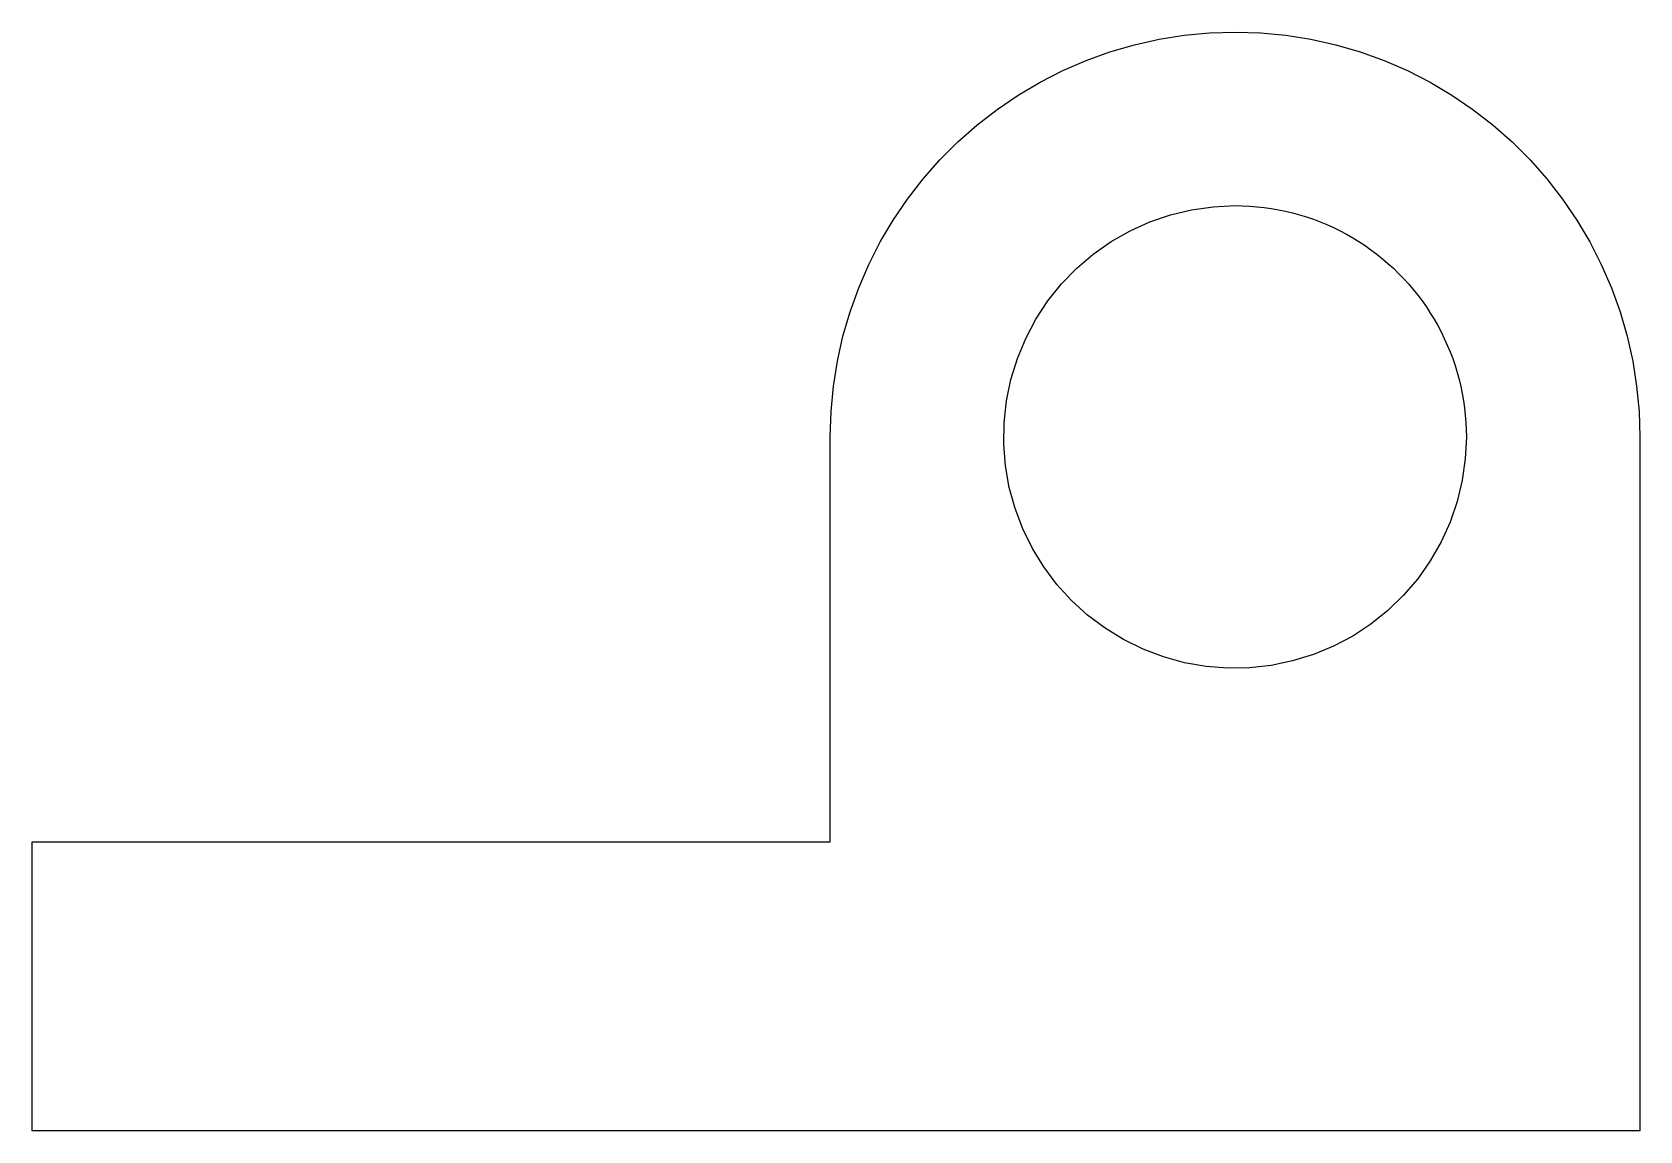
# Model space of a CAD drawing. Header units: metres. Extents: x -26.4 to 1.4, y 0 to 19.
import ezdxf

# ---------------------------------------------------------------- set-up
doc = ezdxf.new("R2010")
doc.units = ezdxf.units.M

msp = doc.modelspace()

# ---------------------------------------------------------------- linework, layer by layer
for points in [[(-12.6, 12), (-12.586, 12.44), (-12.545, 12.877), (-12.476, 13.312), (-12.38, 13.741), (-12.257, 14.163), (-12.108, 14.577), (-11.934, 14.98), (-11.734, 15.372), (-11.51, 15.751), (-11.263, 16.114), (-10.994, 16.462), (-10.703, 16.792), (-10.392, 17.103), (-10.062, 17.394), (-9.714, 17.663), (-9.351, 17.91), (-8.972, 18.134), (-8.58, 18.334), (-8.177, 18.508), (-7.763, 18.657), (-7.341, 18.78), (-6.912, 18.876), (-6.477, 18.945), (-6.04, 18.986), (-5.6, 19), (-5.16, 18.986), (-4.723, 18.945), (-4.288, 18.876), (-3.859, 18.78), (-3.437, 18.657), (-3.023, 18.508), (-2.62, 18.334), (-2.228, 18.134), (-1.849, 17.91), (-1.486, 17.663), (-1.138, 17.394), (-0.808, 17.103), (-0.497, 16.792), (-0.206, 16.462), (0.063, 16.114), (0.31, 15.751), (0.534, 15.372), (0.734, 14.98), (0.908, 14.577), (1.057, 14.163), (1.18, 13.741), (1.276, 13.312), (1.345, 12.877), (1.386, 12.44), (1.4, 12)], [(-1.6, 12), (-1.618, 11.624), (-1.671, 11.25), (-1.759, 10.884), (-1.881, 10.528), (-2.036, 10.184), (-2.223, 9.857), (-2.439, 9.548), (-2.684, 9.262), (-2.955, 9), (-3.249, 8.764), (-3.564, 8.557), (-3.897, 8.381), (-4.245, 8.236), (-4.605, 8.126), (-4.974, 8.049), (-5.349, 8.008), (-5.726, 8.002), (-6.101, 8.032), (-6.473, 8.096), (-6.836, 8.196), (-7.189, 8.329), (-7.527, 8.495), (-7.848, 8.692), (-8.15, 8.918), (-8.428, 9.172), (-8.682, 9.45), (-8.908, 9.752), (-9.105, 10.073), (-9.271, 10.411), (-9.404, 10.764), (-9.504, 11.127), (-9.568, 11.499), (-9.598, 11.874), (-9.592, 12.251), (-9.551, 12.626), (-9.474, 12.995), (-9.364, 13.355), (-9.219, 13.703), (-9.043, 14.036), (-8.836, 14.351), (-8.6, 14.645), (-8.338, 14.916), (-8.052, 15.161), (-7.743, 15.377), (-7.416, 15.564), (-7.072, 15.719), (-6.716, 15.841), (-6.35, 15.929), (-5.976, 15.982), (-5.6, 16)], [(-5.6, 16), (-5.474, 15.998), (-5.349, 15.992), (-5.224, 15.982), (-5.099, 15.968), (-4.974, 15.951), (-4.85, 15.929), (-4.727, 15.904), (-4.605, 15.874), (-4.484, 15.841), (-4.364, 15.804), (-4.245, 15.764), (-4.128, 15.719), (-4.011, 15.671), (-3.897, 15.619), (-3.784, 15.564), (-3.673, 15.505), (-3.564, 15.443), (-3.457, 15.377), (-3.352, 15.308), (-3.249, 15.236), (-3.148, 15.161), (-3.05, 15.082), (-2.955, 15), (-2.862, 14.916), (-2.772, 14.828), (-2.684, 14.738), (-2.6, 14.645), (-2.518, 14.55), (-2.439, 14.452), (-2.364, 14.351), (-2.292, 14.248), (-2.223, 14.143), (-2.157, 14.036), (-2.095, 13.927), (-2.036, 13.816), (-1.981, 13.703), (-1.929, 13.589), (-1.881, 13.472), (-1.836, 13.355), (-1.796, 13.236), (-1.759, 13.116), (-1.726, 12.995), (-1.696, 12.873), (-1.671, 12.75), (-1.649, 12.626), (-1.632, 12.501), (-1.618, 12.376), (-1.608, 12.251), (-1.602, 12.126), (-1.6, 12)], [(-12.6, 5), (-12.6, 5.14), (-12.6, 5.28), (-12.6, 5.42), (-12.6, 5.56), (-12.6, 5.7), (-12.6, 5.84), (-12.6, 5.98), (-12.6, 6.12), (-12.6, 6.26), (-12.6, 6.4), (-12.6, 6.54), (-12.6, 6.68), (-12.6, 6.82), (-12.6, 6.96), (-12.6, 7.1), (-12.6, 7.24), (-12.6, 7.38), (-12.6, 7.52), (-12.6, 7.66), (-12.6, 7.8), (-12.6, 7.94), (-12.6, 8.08), (-12.6, 8.22), (-12.6, 8.36), (-12.6, 8.5), (-12.6, 8.64), (-12.6, 8.78), (-12.6, 8.92), (-12.6, 9.06), (-12.6, 9.2), (-12.6, 9.34), (-12.6, 9.48), (-12.6, 9.62), (-12.6, 9.76), (-12.6, 9.9), (-12.6, 10.04), (-12.6, 10.18), (-12.6, 10.32), (-12.6, 10.46), (-12.6, 10.6), (-12.6, 10.74), (-12.6, 10.88), (-12.6, 11.02), (-12.6, 11.16), (-12.6, 11.3), (-12.6, 11.44), (-12.6, 11.58), (-12.6, 11.72), (-12.6, 11.86), (-12.6, 12)], [(-12.6, 5), (-12.6, 5.14), (-12.6, 5.28), (-12.6, 5.42), (-12.6, 5.56), (-12.6, 5.7), (-12.6, 5.84), (-12.6, 5.98), (-12.6, 6.12), (-12.6, 6.26), (-12.6, 6.4), (-12.6, 6.54), (-12.6, 6.68), (-12.6, 6.82), (-12.6, 6.96), (-12.6, 7.1), (-12.6, 7.24), (-12.6, 7.38), (-12.6, 7.52), (-12.6, 7.66), (-12.6, 7.8), (-12.6, 7.94), (-12.6, 8.08), (-12.6, 8.22), (-12.6, 8.36), (-12.6, 8.5), (-12.6, 8.64), (-12.6, 8.78), (-12.6, 8.92), (-12.6, 9.06), (-12.6, 9.2), (-12.6, 9.34), (-12.6, 9.48), (-12.6, 9.62), (-12.6, 9.76), (-12.6, 9.9), (-12.6, 10.04), (-12.6, 10.18), (-12.6, 10.32), (-12.6, 10.46), (-12.6, 10.6), (-12.6, 10.74), (-12.6, 10.88), (-12.6, 11.02), (-12.6, 11.16), (-12.6, 11.3), (-12.6, 11.44), (-12.6, 11.58), (-12.6, 11.72), (-12.6, 11.86), (-12.6, 12)], [(1.4, 12), (1.4, 11.76), (1.4, 11.52), (1.4, 11.28), (1.4, 11.04), (1.4, 10.8), (1.4, 10.56), (1.4, 10.32), (1.4, 10.08), (1.4, 9.84), (1.4, 9.6), (1.4, 9.36), (1.4, 9.12), (1.4, 8.88), (1.4, 8.64), (1.4, 8.4), (1.4, 8.16), (1.4, 7.92), (1.4, 7.68), (1.4, 7.44), (1.4, 7.2), (1.4, 6.96), (1.4, 6.72), (1.4, 6.48), (1.4, 6.24), (1.4, 6), (1.4, 5.76), (1.4, 5.52), (1.4, 5.28), (1.4, 5.04), (1.4, 4.8), (1.4, 4.56), (1.4, 4.32), (1.4, 4.08), (1.4, 3.84), (1.4, 3.6), (1.4, 3.36), (1.4, 3.12), (1.4, 2.88), (1.4, 2.64), (1.4, 2.4), (1.4, 2.16), (1.4, 1.92), (1.4, 1.68), (1.4, 1.44), (1.4, 1.2), (1.4, 0.96), (1.4, 0.72), (1.4, 0.48), (1.4, 0.24), (1.4, 0)], [(-26.4, 0), (-26.4, 0.1), (-26.4, 0.2), (-26.4, 0.3), (-26.4, 0.4), (-26.4, 0.5), (-26.4, 0.6), (-26.4, 0.7), (-26.4, 0.8), (-26.4, 0.9), (-26.4, 1), (-26.4, 1.1), (-26.4, 1.2), (-26.4, 1.3), (-26.4, 1.4), (-26.4, 1.5), (-26.4, 1.6), (-26.4, 1.7), (-26.4, 1.8), (-26.4, 1.9), (-26.4, 2), (-26.4, 2.1), (-26.4, 2.2), (-26.4, 2.3), (-26.4, 2.4), (-26.4, 2.5), (-26.4, 2.6), (-26.4, 2.7), (-26.4, 2.8), (-26.4, 2.9), (-26.4, 3), (-26.4, 3.1), (-26.4, 3.2), (-26.4, 3.3), (-26.4, 3.4), (-26.4, 3.5), (-26.4, 3.6), (-26.4, 3.7), (-26.4, 3.8), (-26.4, 3.9), (-26.4, 4), (-26.4, 4.1), (-26.4, 4.2), (-26.4, 4.3), (-26.4, 4.4), (-26.4, 4.5), (-26.4, 4.6), (-26.4, 4.7), (-26.4, 4.8), (-26.4, 4.9), (-26.4, 5)], [(-26.4, 5), (-26.124, 5), (-25.848, 5), (-25.572, 5), (-25.296, 5), (-25.02, 5), (-24.744, 5), (-24.468, 5), (-24.192, 5), (-23.916, 5), (-23.64, 5), (-23.364, 5), (-23.088, 5), (-22.812, 5), (-22.536, 5), (-22.26, 5), (-21.984, 5), (-21.708, 5), (-21.432, 5), (-21.156, 5), (-20.88, 5), (-20.604, 5), (-20.328, 5), (-20.052, 5), (-19.776, 5), (-19.5, 5), (-19.224, 5), (-18.948, 5), (-18.672, 5), (-18.396, 5), (-18.12, 5), (-17.844, 5), (-17.568, 5), (-17.292, 5), (-17.016, 5), (-16.74, 5), (-16.464, 5), (-16.188, 5), (-15.912, 5), (-15.636, 5), (-15.36, 5), (-15.084, 5), (-14.808, 5), (-14.532, 5), (-14.256, 5), (-13.98, 5), (-13.704, 5), (-13.428, 5), (-13.152, 5), (-12.876, 5), (-12.6, 5)], [(-20, 5), (-19.852, 5), (-19.704, 5), (-19.556, 5), (-19.408, 5), (-19.26, 5), (-19.112, 5), (-18.964, 5), (-18.816, 5), (-18.668, 5), (-18.52, 5), (-18.372, 5), (-18.224, 5), (-18.076, 5), (-17.928, 5), (-17.78, 5), (-17.632, 5), (-17.484, 5), (-17.336, 5), (-17.188, 5), (-17.04, 5), (-16.892, 5), (-16.744, 5), (-16.596, 5), (-16.448, 5), (-16.3, 5), (-16.152, 5), (-16.004, 5), (-15.856, 5), (-15.708, 5), (-15.56, 5), (-15.412, 5), (-15.264, 5), (-15.116, 5), (-14.968, 5), (-14.82, 5), (-14.672, 5), (-14.524, 5), (-14.376, 5), (-14.228, 5), (-14.08, 5), (-13.932, 5), (-13.784, 5), (-13.636, 5), (-13.488, 5), (-13.34, 5), (-13.192, 5), (-13.044, 5), (-12.896, 5), (-12.748, 5), (-12.6, 5)], [(1.4, 0), (0.844, 0), (0.288, 0), (-0.268, 0), (-0.824, 0), (-1.38, 0), (-1.936, 0), (-2.492, 0), (-3.048, 0), (-3.604, 0), (-4.16, 0), (-4.716, 0), (-5.272, 0), (-5.828, 0), (-6.384, 0), (-6.94, 0), (-7.496, 0), (-8.052, 0), (-8.608, 0), (-9.164, 0), (-9.72, 0), (-10.276, 0), (-10.832, 0), (-11.388, 0), (-11.944, 0), (-12.5, 0), (-13.056, 0), (-13.612, 0), (-14.168, 0), (-14.724, 0), (-15.28, 0), (-15.836, 0), (-16.392, 0), (-16.948, 0), (-17.504, 0), (-18.06, 0), (-18.616, 0), (-19.172, 0), (-19.728, 0), (-20.284, 0), (-20.84, 0), (-21.396, 0), (-21.952, 0), (-22.508, 0), (-23.064, 0), (-23.62, 0), (-24.176, 0), (-24.732, 0), (-25.288, 0), (-25.844, 0), (-26.4, 0)]]:
    msp.add_lwpolyline(points)

doc.saveas('drawing.dxf')
